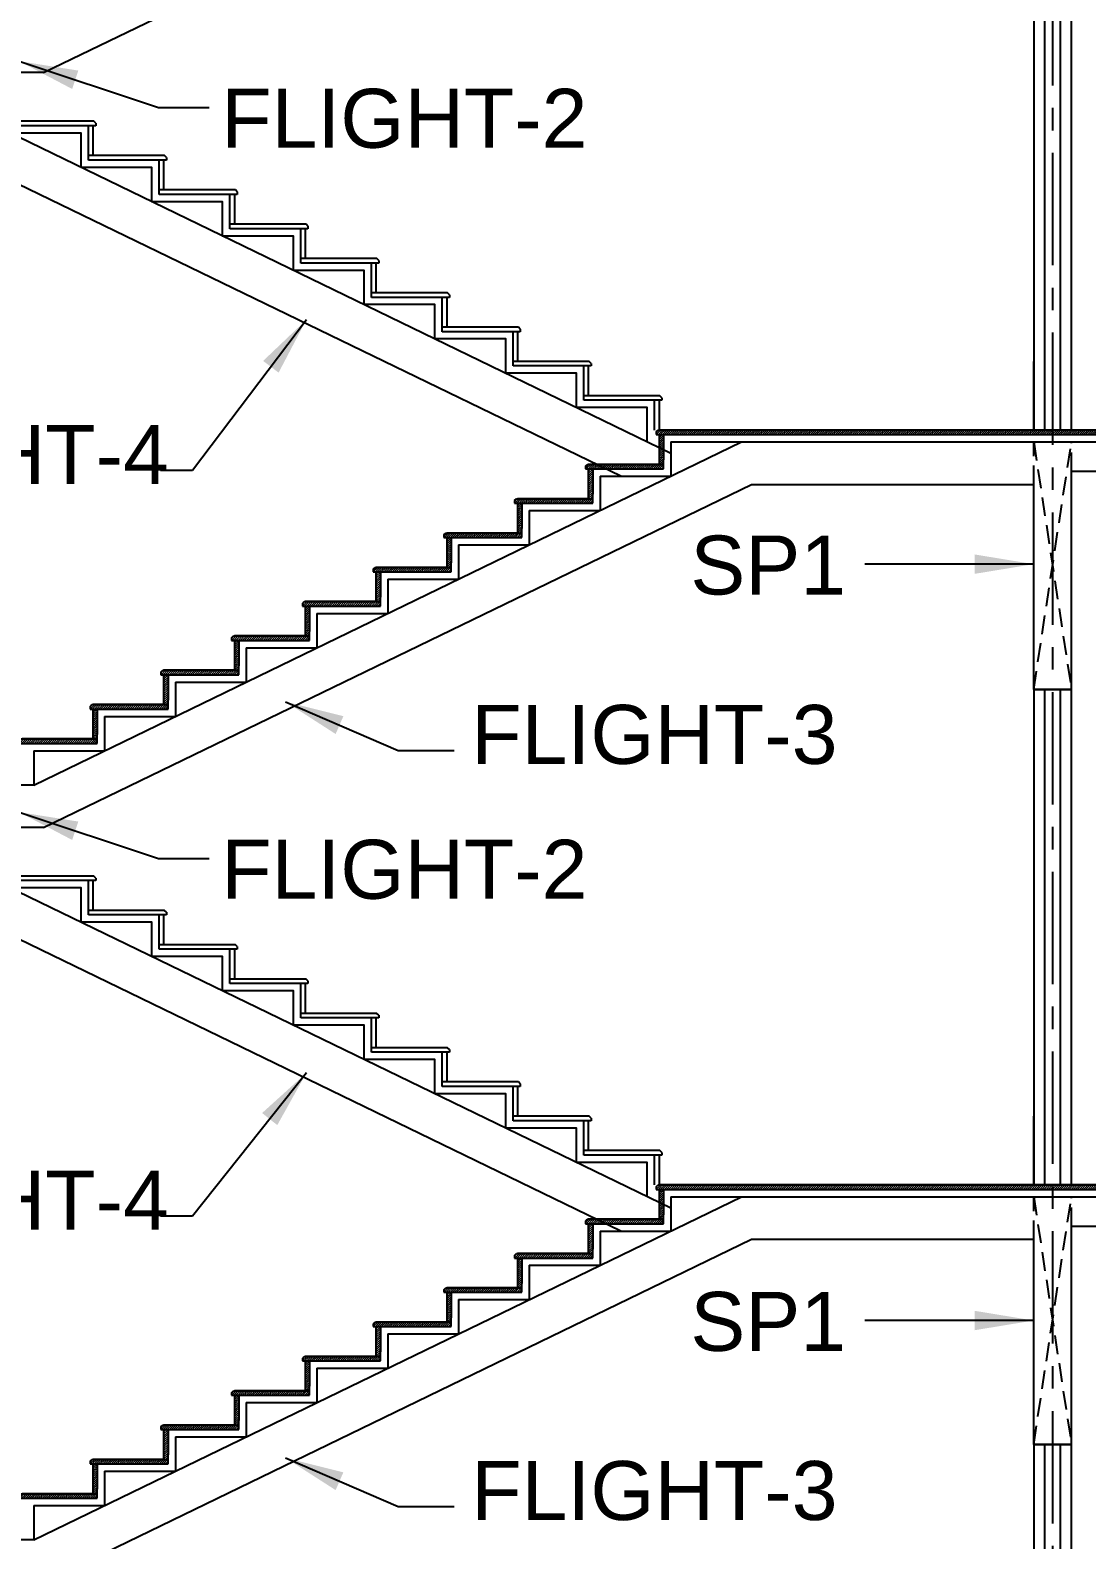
# Model space of a CAD drawing. Header units: inches. Extents: x 42351 to 118476, y -157843 to -108551.
# Drawn here: x 45716 to 50195, y -144402 to -138002 of the extents above; entities that cross this region are included whole.
import ezdxf
from ezdxf.enums import TextEntityAlignment as Align

# ---------------------------------------------------------------- set-up
doc = ezdxf.new("R2010")
doc.units = ezdxf.units.IN
doc.header["$MEASUREMENT"] = 0
doc.linetypes.add('CENTER', pattern=[50.8, 31.75, -6.35, 6.35, -6.35])
doc.linetypes.add('HIDDEN2', pattern=[4.7625, 3.175, -1.5875])
for name, color, linetype in [('1', 8, 'Continuous'), ('4', 4, 'Continuous'), ('AR-Elevation-3', 15, 'Continuous'), ('AR-Staircase', 14, 'Continuous'), ('AR-Window', 9, 'Continuous'), ('ARROW', 5, 'Continuous'), ('GRID', 8, 'CENTER'), ('STEP LINE', 6, 'Continuous')]:
    doc.layers.add(name, color=color, linetype=linetype)
doc.layers.add('HATCH', color=252, linetype='Continuous', lineweight=9)
doc.layers.add('text', color=4, linetype='Continuous', lineweight=30)
doc.styles.add('T200', font='sanss___.ttf', dxfattribs={"height": 250})
doc.styles.add('T300', font='sanss___.ttf', dxfattribs={"height": 350})
doc.dimstyles.new('T 200', dxfattribs={"dimtxt": 250, "dimasz": 150, "dimexe": 1, "dimexo": 0, "dimgap": 50, "dimtad": 1, "dimdec": 0, "dimdsep": 46, "dimtxsty": 'T200', "dimblk": 'ARCHTICK', "dimcen": 2.5, "dimdle": 1, "dimclrd": 5, "dimclre": 253, "dimclrt": 1, "dimadec": 0, "dimazin": 0, "dimtfac": 1, "dimtdec": 0, "dimtmove": 2, "dimatfit": 3, "dimfxl": 0, "dimarcsym": 0})

# ---------------------------------------------------------------- blocks, each defined once
blk = doc.blocks.new('_ARCHTICK')
at = {"color": 0, "linetype": 'ByBlock', "const_width": 0.15}
blk.add_lwpolyline([(-0.5, -0.5), (0.5, 0.5)], dxfattribs=at)

msp = doc.modelspace()

# ---------------------------------------------------------------- hatches: boundary and pattern name
at = {"layer": 'HATCH'}
h = msp.add_hatch(dxfattribs=at)
h.set_pattern_fill('ANSI31', color=8, scale=50, angle=180, style=0)
h.set_pattern_definition([(45, (40761.357, -139510.4374), (-4.4194174, 4.4194174), [])])
h.paths.add_polyline_path([(48081.8, -139861.6), (48400.8, -139861.6), (48400.8, -139842.6), (48081.8, -139842.6)])
h.paths.add_polyline_path([(48381.8, -139842.6), (48400.8, -139842.6), (48400.8, -139823.6), (48400.8, -139697.1), (48400.8, -139697.1), (48381.8, -139697.1), (48381.8, -139842.6)])
h.paths.add_polyline_path([(48069.8, -139850.6), (48069.8, -139861.6), (48081.8, -139861.6), (48081.8, -139842.6), (48077.8, -139842.6)])
h = msp.add_hatch(dxfattribs=at)
h.set_pattern_fill('ANSI31', color=8, scale=50, angle=180, style=0)
h.set_pattern_definition([(45, (40761.357, -139510.4374), (-4.4194174, 4.4194174), [])])
h.paths.add_polyline_path([(48369.8, -139716.1), (48369.8, -139705.1), (48377.8, -139697.1), (48381.8, -139697.1), (48381.8, -139716.1)])
h = msp.add_hatch(dxfattribs=at)
h.set_pattern_fill('ANSI31', color=8, scale=50, angle=180, style=0)
h.set_pattern_definition([(45, (40761.3585, -139510.4374), (-4.4194174, 4.4194174), [])])
h.paths.add_polyline_path([(48400.9, -139716.1), (51037.3, -139716.1), (51037.3, -139697.1), (48400.9, -139697.1)])
h = msp.add_hatch(dxfattribs=at)
h.set_pattern_fill('ANSI31', color=8, scale=50, angle=180, style=0)
h.set_pattern_definition([(45, (40361.357, -139655.892), (-4.4194174, 4.4194174), [])])
h.paths.add_polyline_path([(47781.8, -140007), (48100.8, -140007), (48100.8, -139988), (47781.8, -139988)])
h.paths.add_polyline_path([(47769.8, -139996), (47769.8, -140007), (47781.8, -140007), (47781.8, -139988), (47777.8, -139988)])
h.paths.add_polyline_path([(48100.8, -139861.6), (48081.8, -139861.6), (48081.8, -139988), (48100.8, -139988), (48100.8, -139969)])
h = msp.add_hatch(dxfattribs=at)
h.set_pattern_fill('ANSI31', color=8, scale=50, angle=180, style=0)
h.set_pattern_definition([(45, (40061.357, -139801.3465), (-4.4194174, 4.4194174), [])])
h.paths.add_polyline_path([(47481.8, -140152.5), (47800.8, -140152.5), (47800.8, -140133.5), (47481.8, -140133.5)])
h.paths.add_polyline_path([(47469.8, -140141.5), (47469.8, -140152.5), (47481.8, -140152.5), (47481.8, -140133.5), (47477.8, -140133.5)])
h.paths.add_polyline_path([(47800.8, -140007), (47781.8, -140007), (47781.8, -140133.5), (47800.8, -140133.5), (47800.8, -140114.5)])
h = msp.add_hatch(dxfattribs=at)
h.set_pattern_fill('ANSI31', color=8, scale=50, angle=180, style=0)
h.set_pattern_definition([(45, (39761.357, -139946.801), (-4.4194174, 4.4194174), [])])
h.paths.add_polyline_path([(47181.8, -140298), (47500.8, -140298), (47500.8, -140279), (47181.8, -140279)])
h.paths.add_polyline_path([(47169.8, -140287), (47169.8, -140298), (47181.8, -140298), (47181.8, -140279), (47177.8, -140279)])
h.paths.add_polyline_path([(47500.8, -140152.5), (47481.8, -140152.5), (47481.8, -140279), (47500.8, -140279), (47500.8, -140260)])
h = msp.add_hatch(dxfattribs=at)
h.set_pattern_fill('ANSI31', color=8, scale=50, angle=180, style=0)
h.set_pattern_definition([(45, (39461.357, -140092.2555), (-4.4194174, 4.4194174), [])])
h.paths.add_polyline_path([(46881.8, -140443.4), (47200.8, -140443.4), (47200.8, -140424.4), (46881.8, -140424.4)])
h.paths.add_polyline_path([(46869.8, -140432.4), (46869.8, -140443.4), (46881.8, -140443.4), (46881.8, -140424.4), (46877.8, -140424.4)])
h.paths.add_polyline_path([(47200.8, -140298), (47181.8, -140298), (47181.8, -140424.4), (47200.8, -140424.4), (47200.8, -140405.4)])
h = msp.add_hatch(dxfattribs=at)
h.set_pattern_fill('ANSI31', color=8, scale=50, angle=180, style=0)
h.set_pattern_definition([(45, (39161.357, -140237.71), (-4.4194174, 4.4194174), [])])
h.paths.add_polyline_path([(46581.8, -140588.9), (46900.8, -140588.9), (46900.8, -140569.9), (46581.8, -140569.9)])
h.paths.add_polyline_path([(46569.8, -140577.9), (46569.8, -140588.9), (46581.8, -140588.9), (46581.8, -140569.9), (46577.8, -140569.9)])
h.paths.add_polyline_path([(46900.8, -140443.4), (46881.8, -140443.4), (46881.8, -140569.9), (46900.8, -140569.9), (46900.8, -140550.9)])
h = msp.add_hatch(dxfattribs=at)
h.set_pattern_fill('ANSI31', color=8, scale=50, angle=180, style=0)
h.set_pattern_definition([(45, (38861.357, -140383.1646), (-4.4194174, 4.4194174), [])])
h.paths.add_polyline_path([(46281.8, -140734.3), (46600.8, -140734.3), (46600.8, -140715.3), (46281.8, -140715.3)])
h.paths.add_polyline_path([(46269.8, -140723.3), (46269.8, -140734.3), (46281.8, -140734.3), (46281.8, -140715.3), (46277.8, -140715.3)])
h.paths.add_polyline_path([(46600.8, -140588.9), (46581.8, -140588.9), (46581.8, -140715.3), (46600.8, -140715.3), (46600.8, -140696.3)])
h = msp.add_hatch(dxfattribs=at)
h.set_pattern_fill('ANSI31', color=8, scale=50, angle=180, style=0)
h.set_pattern_definition([(45, (38561.357, -140528.619), (-4.4194174, 4.4194174), [])])
h.paths.add_polyline_path([(45981.8, -140879.8), (46300.8, -140879.8), (46300.8, -140860.8), (45981.8, -140860.8)])
h.paths.add_polyline_path([(45969.8, -140868.8), (45969.8, -140879.8), (45981.8, -140879.8), (45981.8, -140860.8), (45977.8, -140860.8)])
h.paths.add_polyline_path([(46300.8, -140734.3), (46281.8, -140734.3), (46281.8, -140860.8), (46300.8, -140860.8), (46300.8, -140841.8)])
h = msp.add_hatch(dxfattribs=at)
h.set_pattern_fill('ANSI31', color=8, scale=50, angle=180, style=0)
h.set_pattern_definition([(45, (38261.357, -140674.074), (-4.4194174, 4.4194174), [])])
h.paths.add_polyline_path([(45681.8, -141025.2), (46000.8, -141025.2), (46000.8, -141006.2), (45681.8, -141006.2)])
h.paths.add_polyline_path([(45669.8, -141014.2), (45669.8, -141025.2), (45681.8, -141025.2), (45681.8, -141006.2), (45677.8, -141006.2)])
h.paths.add_polyline_path([(46000.8, -140879.8), (45981.8, -140879.8), (45981.8, -141006.2), (46000.8, -141006.2), (46000.8, -140987.2)])
h = msp.add_hatch(dxfattribs=at)
h.set_pattern_fill('ANSI31', color=8, scale=50, angle=180, style=0)
h.set_pattern_definition([(45, (40761.357, -142710.4374), (-4.4194174, 4.4194174), [])])
h.paths.add_polyline_path([(48081.8, -143061.6), (48400.8, -143061.6), (48400.8, -143042.6), (48081.8, -143042.6)])
h.paths.add_polyline_path([(48381.8, -143042.6), (48400.8, -143042.6), (48400.8, -143023.6), (48400.8, -142897.1), (48400.8, -142897.1), (48381.8, -142897.1), (48381.8, -143042.6)])
h.paths.add_polyline_path([(48069.8, -143050.6), (48069.8, -143061.6), (48081.8, -143061.6), (48081.8, -143042.6), (48077.8, -143042.6)])
h = msp.add_hatch(dxfattribs=at)
h.set_pattern_fill('ANSI31', color=8, scale=50, angle=180, style=0)
h.set_pattern_definition([(45, (40761.357, -142710.4374), (-4.4194174, 4.4194174), [])])
h.paths.add_polyline_path([(48369.8, -142916.1), (48369.8, -142905.1), (48377.8, -142897.1), (48381.8, -142897.1), (48381.8, -142916.1)])
h = msp.add_hatch(dxfattribs=at)
h.set_pattern_fill('ANSI31', color=8, scale=50, angle=180, style=0)
h.set_pattern_definition([(45, (40761.3585, -142710.4374), (-4.4194174, 4.4194174), [])])
h.paths.add_polyline_path([(48400.9, -142916.1), (51037.3, -142916.1), (51037.3, -142897.1), (48400.9, -142897.1)])
h = msp.add_hatch(dxfattribs=at)
h.set_pattern_fill('ANSI31', color=8, scale=50, angle=180, style=0)
h.set_pattern_definition([(45, (40361.357, -142855.892), (-4.4194174, 4.4194174), [])])
h.paths.add_polyline_path([(47781.8, -143207), (48100.8, -143207), (48100.8, -143188), (47781.8, -143188)])
h.paths.add_polyline_path([(47769.8, -143196), (47769.8, -143207), (47781.8, -143207), (47781.8, -143188), (47777.8, -143188)])
h.paths.add_polyline_path([(48100.8, -143061.6), (48081.8, -143061.6), (48081.8, -143188), (48100.8, -143188), (48100.8, -143169)])
h = msp.add_hatch(dxfattribs=at)
h.set_pattern_fill('ANSI31', color=8, scale=50, angle=180, style=0)
h.set_pattern_definition([(45, (40061.357, -143001.3465), (-4.4194174, 4.4194174), [])])
h.paths.add_polyline_path([(47481.8, -143352.5), (47800.8, -143352.5), (47800.8, -143333.5), (47481.8, -143333.5)])
h.paths.add_polyline_path([(47469.8, -143341.5), (47469.8, -143352.5), (47481.8, -143352.5), (47481.8, -143333.5), (47477.8, -143333.5)])
h.paths.add_polyline_path([(47800.8, -143207), (47781.8, -143207), (47781.8, -143333.5), (47800.8, -143333.5), (47800.8, -143314.5)])
h = msp.add_hatch(dxfattribs=at)
h.set_pattern_fill('ANSI31', color=8, scale=50, angle=180, style=0)
h.set_pattern_definition([(45, (39761.357, -143146.801), (-4.4194174, 4.4194174), [])])
h.paths.add_polyline_path([(47181.8, -143498), (47500.8, -143498), (47500.8, -143479), (47181.8, -143479)])
h.paths.add_polyline_path([(47169.8, -143487), (47169.8, -143498), (47181.8, -143498), (47181.8, -143479), (47177.8, -143479)])
h.paths.add_polyline_path([(47500.8, -143352.5), (47481.8, -143352.5), (47481.8, -143479), (47500.8, -143479), (47500.8, -143460)])
h = msp.add_hatch(dxfattribs=at)
h.set_pattern_fill('ANSI31', color=8, scale=50, angle=180, style=0)
h.set_pattern_definition([(45, (39461.357, -143292.2555), (-4.4194174, 4.4194174), [])])
h.paths.add_polyline_path([(46881.8, -143643.4), (47200.8, -143643.4), (47200.8, -143624.4), (46881.8, -143624.4)])
h.paths.add_polyline_path([(46869.8, -143632.4), (46869.8, -143643.4), (46881.8, -143643.4), (46881.8, -143624.4), (46877.8, -143624.4)])
h.paths.add_polyline_path([(47200.8, -143498), (47181.8, -143498), (47181.8, -143624.4), (47200.8, -143624.4), (47200.8, -143605.4)])
h = msp.add_hatch(dxfattribs=at)
h.set_pattern_fill('ANSI31', color=8, scale=50, angle=180, style=0)
h.set_pattern_definition([(45, (39161.357, -143437.71), (-4.4194174, 4.4194174), [])])
h.paths.add_polyline_path([(46581.8, -143788.9), (46900.8, -143788.9), (46900.8, -143769.9), (46581.8, -143769.9)])
h.paths.add_polyline_path([(46569.8, -143777.9), (46569.8, -143788.9), (46581.8, -143788.9), (46581.8, -143769.9), (46577.8, -143769.9)])
h.paths.add_polyline_path([(46900.8, -143643.4), (46881.8, -143643.4), (46881.8, -143769.9), (46900.8, -143769.9), (46900.8, -143750.9)])
h = msp.add_hatch(dxfattribs=at)
h.set_pattern_fill('ANSI31', color=8, scale=50, angle=180, style=0)
h.set_pattern_definition([(45, (38861.357, -143583.1646), (-4.4194174, 4.4194174), [])])
h.paths.add_polyline_path([(46281.8, -143934.3), (46600.8, -143934.3), (46600.8, -143915.3), (46281.8, -143915.3)])
h.paths.add_polyline_path([(46269.8, -143923.3), (46269.8, -143934.3), (46281.8, -143934.3), (46281.8, -143915.3), (46277.8, -143915.3)])
h.paths.add_polyline_path([(46600.8, -143788.9), (46581.8, -143788.9), (46581.8, -143915.3), (46600.8, -143915.3), (46600.8, -143896.3)])
h = msp.add_hatch(dxfattribs=at)
h.set_pattern_fill('ANSI31', color=8, scale=50, angle=180, style=0)
h.set_pattern_definition([(45, (38561.357, -143728.619), (-4.4194174, 4.4194174), [])])
h.paths.add_polyline_path([(45981.8, -144079.8), (46300.8, -144079.8), (46300.8, -144060.8), (45981.8, -144060.8)])
h.paths.add_polyline_path([(45969.8, -144068.8), (45969.8, -144079.8), (45981.8, -144079.8), (45981.8, -144060.8), (45977.8, -144060.8)])
h.paths.add_polyline_path([(46300.8, -143934.3), (46281.8, -143934.3), (46281.8, -144060.8), (46300.8, -144060.8), (46300.8, -144041.8)])
h = msp.add_hatch(dxfattribs=at)
h.set_pattern_fill('ANSI31', color=8, scale=50, angle=180, style=0)
h.set_pattern_definition([(45, (38261.357, -143874.074), (-4.4194174, 4.4194174), [])])
h.paths.add_polyline_path([(45681.8, -144225.2), (46000.8, -144225.2), (46000.8, -144206.2), (45681.8, -144206.2)])
h.paths.add_polyline_path([(45669.8, -144214.2), (45669.8, -144225.2), (45681.8, -144225.2), (45681.8, -144206.2), (45677.8, -144206.2)])
h.paths.add_polyline_path([(46000.8, -144079.8), (45981.8, -144079.8), (45981.8, -144206.2), (46000.8, -144206.2), (46000.8, -144187.2)])

# ---------------------------------------------------------------- linework, layer by layer
at = {"layer": '1', "linetype": 'HIDDEN2', "ltscale": 25}
for p, q in [((49969.8, -139927.1, 0), (49969.8, -139747.1, 0)), ((49969.8, -139747.1, 0), (50129.8, -140797.1, 0)), ((49969.8, -140797.1, 0), (50129.8, -139747.1, 0)), ((50129.8, -139872.1, 0), (50129.8, -139747.1, 0)), ((49969.8, -143127.1, 0), (49969.8, -142947.1, 0)), ((49969.8, -142947.1, 0), (50129.8, -143997.1, 0)), ((49969.8, -143997.1, 0), (50129.8, -142947.1, 0)), ((50129.8, -143072.1, 0), (50129.8, -142947.1, 0))]:
    msp.add_line(p, q, dxfattribs=at)
at = {"layer": '4'}
for p, q in [((45773.1, -138181.7), (48773.1, -136727.1)), ((45773.1, -138181.7), (44129.8, -138181.7, 0)), ((48431.8, -139795.6), (45331.8, -138292.6)), ((48219.2, -139892.6), (45290.4, -138472.6)), ((45731.8, -141201.7), (48731.8, -139747.1)), ((48731.8, -139747.1), (51037.3, -139747.1)), ((50129.8, -140797.1, 0), (50129.8, -139871.3, 0)), ((50129.8, -139871.3), (51037.3, -139871.3)), ((45773.1, -141381.7), (48773.1, -139927.1)), ((48773.1, -139927.1), (49969.8, -139927.1)), ((49969.8, -140797.1), (49969.8, -139927.1)), ((49969.8, -140797.1), (50129.8, -140797.1)), ((49969.8, -140797.1, 0), (50129.8, -140797.1, 0)), ((45731.8, -141201.7), (44129.8, -141201.7)), ((45773.1, -141381.7), (44129.8, -141381.7, 0)), ((48431.8, -142995.6), (45331.8, -141492.6)), ((48219.2, -143092.6), (45290.4, -141672.6)), ((45731.8, -144401.7), (48731.8, -142947.1)), ((48731.8, -142947.1), (51037.3, -142947.1)), ((50129.8, -143997.1, 0), (50129.8, -143071.3, 0)), ((50129.8, -143071.3), (51037.3, -143071.3)), ((45773.1, -144581.7), (48773.1, -143127.1)), ((48773.1, -143127.1), (49969.8, -143127.1)), ((49969.8, -143997.1), (49969.8, -143127.1)), ((49969.8, -143997.1), (50129.8, -143997.1)), ((49969.8, -143997.1, 0), (50129.8, -143997.1, 0)), ((45731.8, -144401.7), (44129.8, -144401.7))]:
    msp.add_line(p, q, dxfattribs=at)
at = {"layer": 'AR-Elevation-3', "color": 8}
for p, q in [((45985.8, -138388), (45662.8, -138388)), ((45981.8, -138407), (45662.8, -138407)), ((45985.8, -138388), (45681.8, -138388)), ((45981.8, -138388), (45862.6, -138388)), ((45985.8, -138388), (45862.6, -138388)), ((45993.8, -138407), (45862.6, -138407)), ((45962.8, -138533.5), (45962.8, -138407)), ((45981.8, -138407), (45981.8, -138533.5)), ((45993.8, -138396), (45985.8, -138388)), ((45993.8, -138396), (45993.8, -138407)), ((46285.8, -138533.5), (45962.8, -138533.5)), ((45962.8, -138552.5), (45962.8, -138533.5)), ((46281.8, -138552.5), (45962.8, -138552.5)), ((46285.8, -138533.5), (45981.8, -138533.5)), ((46285.8, -138533.5), (46162.6, -138533.5)), ((46281.8, -138533.5), (46162.6, -138533.5)), ((46293.8, -138552.5), (46162.6, -138552.5)), ((46262.8, -138679), (46262.8, -138552.5)), ((46281.8, -138552.5), (46281.8, -138679)), ((46293.8, -138541.5), (46285.8, -138533.5)), ((46293.8, -138541.5), (46293.8, -138552.5)), ((46402.6, -138679), (46262.8, -138679)), ((46262.8, -138698), (46262.8, -138679)), ((46585.8, -138679), (46281.8, -138679)), ((46585.8, -138679), (46452.6, -138679)), ((46585.8, -138679), (46452.6, -138679)), ((46581.8, -138679), (46462.6, -138679)), ((46593.8, -138687), (46585.8, -138679)), ((46593.8, -138687), (46593.8, -138698)), ((46593.8, -138698), (46262.8, -138698)), ((46581.8, -138698), (46452.6, -138698)), ((46562.8, -138824.4), (46562.8, -138698)), ((46581.8, -138698), (46581.8, -138824.4)), ((46562.8, -138843.4), (46562.8, -138824.4)), ((46885.8, -138824.4), (46562.8, -138824.4)), ((46881.8, -138843.4), (46562.8, -138843.4)), ((46885.8, -138824.4), (46581.8, -138824.4)), ((46881.8, -138824.4), (46762.6, -138824.4)), ((46885.8, -138824.4), (46762.6, -138824.4)), ((46893.8, -138843.4), (46762.6, -138843.4)), ((46862.8, -138969.9), (46862.8, -138843.4)), ((46881.8, -138843.4), (46881.8, -138969.9)), ((46893.8, -138832.4), (46885.8, -138824.4)), ((46893.8, -138832.4), (46893.8, -138843.4)), ((47185.8, -138969.9), (46862.8, -138969.9)), ((46862.8, -138988.9), (46862.8, -138969.9)), ((47181.8, -138988.9), (46862.8, -138988.9)), ((47185.8, -138969.9), (46881.8, -138969.9)), ((47185.8, -138969.9), (47062.6, -138969.9)), ((47181.8, -138969.9), (47062.6, -138969.9)), ((47193.8, -138988.9), (47062.6, -138988.9)), ((47162.8, -139115.3), (47162.8, -138988.9)), ((47181.8, -138988.9), (47181.8, -139115.3)), ((47193.8, -138977.9), (47185.8, -138969.9)), ((47193.8, -138977.9), (47193.8, -138988.9)), ((47485.8, -139115.3), (47162.8, -139115.3)), ((47162.8, -139134.3), (47162.8, -139115.3)), ((47481.8, -139134.3), (47162.8, -139134.3)), ((47485.8, -139115.3), (47181.8, -139115.3)), ((47481.8, -139115.3), (47362.6, -139115.3)), ((47485.8, -139115.3), (47362.6, -139115.3)), ((47493.8, -139134.3), (47362.6, -139134.3)), ((47462.8, -139260.8), (47462.8, -139134.3)), ((47481.8, -139134.3), (47481.8, -139260.8)), ((47493.8, -139123.3), (47485.8, -139115.3)), ((47493.8, -139123.3), (47493.8, -139134.3)), ((47785.8, -139260.8), (47462.8, -139260.8)), ((47462.8, -139279.8), (47462.8, -139260.8)), ((47785.8, -139260.8), (47481.8, -139260.8)), ((47781.8, -139260.8), (47662.6, -139260.8)), ((47785.8, -139260.8), (47662.6, -139260.8)), ((47793.8, -139268.8), (47785.8, -139260.8)), ((47781.8, -139279.8), (47462.8, -139279.8)), ((47793.8, -139279.8), (47662.6, -139279.8)), ((47762.8, -139425.2), (47762.8, -139279.8)), ((47781.8, -139279.8), (47781.8, -139406.2)), ((47793.8, -139268.8), (47793.8, -139279.8)), ((48085.8, -139406.2), (47762.8, -139406.2)), ((48081.8, -139425.2), (47762.8, -139425.2)), ((48085.8, -139406.2), (47781.8, -139406.2)), ((48085.8, -139406.2), (47962.6, -139406.2)), ((48081.8, -139406.2), (47962.6, -139406.2)), ((48093.8, -139425.2), (47962.6, -139425.2)), ((48062.8, -139551.7), (48062.8, -139425.2)), ((48081.8, -139425.2), (48081.8, -139551.7)), ((48093.8, -139414.2), (48085.8, -139406.2)), ((48093.8, -139414.2), (48093.8, -139425.2)), ((49969.8, -139697.1), (49969.8, -139406.2)), ((48062.8, -139570.7), (48062.8, -139551.7)), ((48385.8, -139551.7), (48062.8, -139551.7)), ((48393.8, -139570.7), (48062.8, -139570.7)), ((48240.7, -139551.7), (48081.8, -139551.7)), ((48381.8, -139570.7), (48247.4, -139570.7)), ((48252.8, -139551.7), (48252.8, -139551.7)), ((48252.8, -139551.7), (48252.8, -139551.7)), ((48385.8, -139551.7), (48285.4, -139551.7)), ((48381.8, -139551.7), (48285.4, -139551.7)), ((48385.8, -139551.7), (48285.4, -139551.7)), ((48362.8, -139697.1), (48362.8, -139570.7)), ((48381.8, -139570.7), (48381.8, -139697.1)), ((48393.8, -139559.7), (48385.8, -139551.7)), ((48393.8, -139559.7), (48393.8, -139570.7)), ((45985.8, -141588), (45662.8, -141588)), ((45981.8, -141607), (45662.8, -141607)), ((45985.8, -141588), (45681.8, -141588)), ((45985.8, -141588), (45862.6, -141588)), ((45981.8, -141588), (45862.6, -141588)), ((45993.8, -141607), (45862.6, -141607)), ((45962.8, -141733.5), (45962.8, -141607)), ((45981.8, -141607), (45981.8, -141733.5)), ((45993.8, -141596), (45985.8, -141588)), ((45993.8, -141596), (45993.8, -141607)), ((45962.8, -141752.5), (45962.8, -141733.5)), ((46285.8, -141733.5), (45962.8, -141733.5)), ((46281.8, -141752.5), (45962.8, -141752.5)), ((46285.8, -141733.5), (45981.8, -141733.5)), ((46281.8, -141733.5), (46162.6, -141733.5)), ((46285.8, -141733.5), (46162.6, -141733.5)), ((46293.8, -141752.5), (46162.6, -141752.5)), ((46262.8, -141879), (46262.8, -141752.5)), ((46281.8, -141752.5), (46281.8, -141879)), ((46293.8, -141741.5), (46285.8, -141733.5)), ((46293.8, -141741.5), (46293.8, -141752.5)), ((46402.6, -141879), (46262.8, -141879)), ((46262.8, -141898), (46262.8, -141879)), ((46585.8, -141879), (46281.8, -141879)), ((46585.8, -141879), (46452.6, -141879)), ((46581.8, -141879), (46462.6, -141879)), ((46585.8, -141879), (46462.6, -141879)), ((46593.8, -141887), (46585.8, -141879)), ((46593.8, -141887), (46593.8, -141898)), ((46581.8, -141898), (46262.8, -141898)), ((46593.8, -141898), (46462.6, -141898)), ((46562.8, -142024.4), (46562.8, -141898)), ((46581.8, -141898), (46581.8, -142024.4)), ((46562.8, -142043.4), (46562.8, -142024.4)), ((46885.8, -142024.4), (46562.8, -142024.4)), ((46881.8, -142043.4), (46562.8, -142043.4)), ((46885.8, -142024.4), (46581.8, -142024.4)), ((46881.8, -142024.4), (46762.6, -142024.4)), ((46885.8, -142024.4), (46762.6, -142024.4)), ((46893.8, -142043.4), (46762.6, -142043.4)), ((46862.8, -142169.9), (46862.8, -142043.4)), ((46881.8, -142043.4), (46881.8, -142169.9)), ((46893.8, -142032.4), (46885.8, -142024.4)), ((46893.8, -142032.4), (46893.8, -142043.4)), ((46862.8, -142188.9), (46862.8, -142169.9)), ((47185.8, -142169.9), (46862.8, -142169.9)), ((47181.8, -142188.9), (46862.8, -142188.9)), ((47185.8, -142169.9), (46881.8, -142169.9)), ((47181.8, -142169.9), (47062.6, -142169.9)), ((47185.8, -142169.9), (47062.6, -142169.9)), ((47193.8, -142188.9), (47062.6, -142188.9)), ((47162.8, -142315.3), (47162.8, -142188.9)), ((47181.8, -142188.9), (47181.8, -142315.3)), ((47193.8, -142177.9), (47185.8, -142169.9)), ((47193.8, -142177.9), (47193.8, -142188.9)), ((47485.8, -142315.3), (47162.8, -142315.3)), ((47162.8, -142334.3), (47162.8, -142315.3)), ((47481.8, -142334.3), (47162.8, -142334.3)), ((47485.8, -142315.3), (47181.8, -142315.3)), ((47481.8, -142315.3), (47362.6, -142315.3)), ((47485.8, -142315.3), (47362.6, -142315.3)), ((47493.8, -142334.3), (47362.6, -142334.3)), ((47462.8, -142460.8), (47462.8, -142334.3)), ((47481.8, -142334.3), (47481.8, -142460.8)), ((47493.8, -142323.3), (47485.8, -142315.3)), ((47493.8, -142323.3), (47493.8, -142334.3)), ((47623.2, -142460.8), (47462.8, -142460.8)), ((47462.8, -142479.8), (47462.8, -142460.8)), ((47785.8, -142460.8), (47481.8, -142460.8)), ((47785.8, -142460.8), (47648.2, -142460.8)), ((47785.8, -142460.8), (47662.6, -142460.8)), ((47781.8, -142460.8), (47662.6, -142460.8)), ((47793.8, -142468.8), (47785.8, -142460.8)), ((47781.8, -142479.8), (47462.8, -142479.8)), ((47793.8, -142479.8), (47662.6, -142479.8)), ((47762.8, -142606.2), (47762.8, -142479.8)), ((47781.8, -142479.8), (47781.8, -142606.2)), ((47793.8, -142468.8), (47793.8, -142479.8)), ((48085.8, -142606.2), (47762.8, -142606.2)), ((47762.8, -142625.2), (47762.8, -142606.2)), ((48081.8, -142625.2), (47762.8, -142625.2)), ((48085.8, -142606.2), (47781.8, -142606.2)), ((48081.8, -142606.2), (47962.6, -142606.2)), ((48085.8, -142606.2), (47962.6, -142606.2)), ((48093.8, -142625.2), (47962.6, -142625.2)), ((48062.8, -142751.7), (48062.8, -142625.2)), ((48081.8, -142625.2), (48081.8, -142751.7)), ((48093.8, -142614.2), (48085.8, -142606.2)), ((48093.8, -142614.2), (48093.8, -142625.2)), ((49969.8, -142897.1, 0), (49969.8, -142606.2, 0)), ((48385.8, -142751.7), (48062.8, -142751.7)), ((48062.8, -142770.7), (48062.8, -142751.7)), ((48381.8, -142770.7), (48062.8, -142770.7)), ((48240.7, -142751.7), (48081.8, -142751.7)), ((48393.8, -142770.7), (48262.6, -142770.7)), ((48381.8, -142751.7), (48285.4, -142751.7)), ((48385.8, -142751.7), (48285.4, -142751.7)), ((48385.8, -142751.7), (48285.4, -142751.7)), ((48362.8, -142897.1), (48362.8, -142770.7)), ((48381.8, -142770.7), (48381.8, -142897.1)), ((48393.8, -142759.7), (48385.8, -142751.7)), ((48393.8, -142759.7), (48393.8, -142770.7))]:
    msp.add_line(p, q, dxfattribs=at)
at = {"layer": 'AR-Staircase', "color": 8}
for p, q in [((48369.8, -139705.1), (48377.8, -139697.1)), ((48369.8, -139705.1), (48369.8, -139716.1)), ((48377.8, -139697.1), (51037.3, -139697.1)), ((51037.3, -139697.1), (48381.8, -139697.1)), ((48369.8, -139716.1), (51037.3, -139716.1)), ((48381.8, -139716.1), (48381.8, -139842.6)), ((48400.8, -139716.1), (48400.8, -139823.6)), ((48400.8, -139842.6), (48400.8, -139823.6)), ((48069.8, -139850.6), (48077.8, -139842.6)), ((48069.8, -139850.6), (48069.8, -139861.6)), ((48069.8, -139861.6), (48400.8, -139861.6)), ((48077.8, -139842.6), (48400.8, -139842.6)), ((48381.8, -139842.6), (48081.8, -139842.6)), ((48081.8, -139861.6), (48081.8, -139988)), ((48100.8, -139861.6), (48100.8, -139969)), ((48400.8, -139842.6), (48391.8, -139842.6)), ((48400.8, -139861.6), (48400.8, -139842.6)), ((48400.8, -139861.6), (48400.8, -139842.6)), ((47769.8, -139996), (47777.8, -139988)), ((47769.8, -139996), (47769.8, -140007)), ((47769.8, -140007), (48100.8, -140007)), ((47777.8, -139988), (48100.8, -139988)), ((48081.8, -139988), (47781.8, -139988)), ((47781.8, -140007), (47781.8, -140133.5)), ((47800.8, -140007), (47800.8, -140114.5)), ((48100.8, -139988), (48091.8, -139988)), ((48100.8, -139988), (48100.8, -139969)), ((48100.8, -140007), (48100.8, -139988)), ((48100.8, -140007), (48100.8, -139988)), ((47469.8, -140141.5), (47477.8, -140133.5)), ((47469.8, -140141.5), (47469.8, -140152.5)), ((47469.8, -140152.5), (47800.8, -140152.5)), ((47477.8, -140133.5), (47800.8, -140133.5)), ((47781.8, -140133.5), (47481.8, -140133.5)), ((47481.8, -140152.5), (47481.8, -140279)), ((47500.8, -140152.5), (47500.8, -140260)), ((47800.8, -140133.5), (47791.8, -140133.5)), ((47800.8, -140133.5), (47800.8, -140114.5)), ((47800.8, -140152.5), (47800.8, -140133.5)), ((47800.8, -140152.5), (47800.8, -140133.5)), ((47169.8, -140287), (47177.8, -140279)), ((47169.8, -140287), (47169.8, -140298)), ((47177.8, -140279), (47500.8, -140279)), ((47481.8, -140279), (47181.8, -140279)), ((47500.8, -140279), (47491.8, -140279)), ((47500.8, -140279), (47500.8, -140260)), ((47500.8, -140298), (47500.8, -140279)), ((47500.8, -140298), (47500.8, -140279)), ((47169.8, -140298), (47500.8, -140298)), ((47181.8, -140298), (47181.8, -140424.4)), ((47200.8, -140298), (47200.8, -140405.4)), ((47200.8, -140424.4), (47200.8, -140405.4)), ((46869.8, -140432.4), (46877.8, -140424.4)), ((46869.8, -140432.4), (46869.8, -140443.4)), ((46869.8, -140443.4), (47200.8, -140443.4)), ((46877.8, -140424.4), (47200.8, -140424.4)), ((47181.8, -140424.4), (46881.8, -140424.4)), ((46881.8, -140443.4), (46881.8, -140569.9)), ((46900.8, -140443.4), (46900.8, -140550.9)), ((47200.8, -140424.4), (47191.8, -140424.4)), ((47200.8, -140443.4), (47200.8, -140424.4)), ((47200.8, -140443.4), (47200.8, -140424.4)), ((46569.8, -140577.9), (46577.8, -140569.9)), ((46569.8, -140577.9), (46569.8, -140588.9)), ((46569.8, -140588.9), (46900.8, -140588.9)), ((46577.8, -140569.9), (46900.8, -140569.9)), ((46881.8, -140569.9), (46581.8, -140569.9)), ((46581.8, -140588.9), (46581.8, -140715.3)), ((46600.8, -140588.9), (46600.8, -140696.3)), ((46900.8, -140569.9), (46891.8, -140569.9)), ((46900.8, -140569.9), (46900.8, -140550.9)), ((46900.8, -140588.9), (46900.8, -140569.9)), ((46900.8, -140588.9), (46900.8, -140569.9)), ((46269.8, -140723.3), (46277.8, -140715.3)), ((46269.8, -140723.3), (46269.8, -140734.3)), ((46269.8, -140734.3), (46600.8, -140734.3)), ((46277.8, -140715.3), (46600.8, -140715.3)), ((46581.8, -140715.3), (46281.8, -140715.3)), ((46281.8, -140734.3), (46281.8, -140860.8)), ((46300.8, -140734.3), (46300.8, -140841.8)), ((46600.8, -140715.3), (46591.8, -140715.3)), ((46600.8, -140715.3), (46600.8, -140696.3)), ((46600.8, -140734.3), (46600.8, -140715.3)), ((46600.8, -140734.3), (46600.8, -140715.3)), ((45969.8, -140868.8), (45977.8, -140860.8)), ((45977.8, -140860.8), (46300.8, -140860.8)), ((46281.8, -140860.8), (45981.8, -140860.8)), ((46300.8, -140860.8), (46291.8, -140860.8)), ((46300.8, -140860.8), (46300.8, -140841.8)), ((46300.8, -140879.8), (46300.8, -140860.8)), ((46300.8, -140879.8), (46300.8, -140860.8)), ((45969.8, -140868.8), (45969.8, -140879.8)), ((45969.8, -140879.8), (46300.8, -140879.8)), ((45981.8, -140879.8), (45981.8, -141006.2)), ((46000.8, -140879.8), (46000.8, -140987.2)), ((46000.8, -141006.2), (46000.8, -140987.2)), ((45669.8, -141025.2), (46000.8, -141025.2)), ((45677.8, -141006.2), (46000.8, -141006.2)), ((45981.8, -141006.2), (45681.8, -141006.2)), ((46000.8, -141006.2), (45991.8, -141006.2)), ((46000.8, -141025.2), (46000.8, -141006.2)), ((46000.8, -141025.2), (46000.8, -141006.2)), ((48369.8, -142905.1), (48377.8, -142897.1)), ((48369.8, -142905.1), (48369.8, -142916.1)), ((48377.8, -142897.1), (51037.3, -142897.1)), ((51037.3, -142897.1), (48381.8, -142897.1)), ((48369.8, -142916.1), (51037.3, -142916.1)), ((48381.8, -142916.1), (48381.8, -143042.6)), ((48400.8, -142916.1), (48400.8, -143023.6)), ((48400.8, -143042.6), (48400.8, -143023.6)), ((48069.8, -143050.6), (48077.8, -143042.6)), ((48069.8, -143050.6), (48069.8, -143061.6)), ((48069.8, -143061.6), (48400.8, -143061.6)), ((48077.8, -143042.6), (48400.8, -143042.6)), ((48381.8, -143042.6), (48081.8, -143042.6)), ((48081.8, -143061.6), (48081.8, -143188)), ((48100.8, -143061.6), (48100.8, -143169)), ((48400.8, -143042.6), (48391.8, -143042.6)), ((48400.8, -143061.6), (48400.8, -143042.6)), ((48400.8, -143061.6), (48400.8, -143042.6)), ((47769.8, -143196), (47777.8, -143188)), ((47769.8, -143196), (47769.8, -143207)), ((47769.8, -143207), (48100.8, -143207)), ((47777.8, -143188), (48100.8, -143188)), ((48081.8, -143188), (47781.8, -143188)), ((47781.8, -143207), (47781.8, -143333.5)), ((47800.8, -143207), (47800.8, -143314.5)), ((48100.8, -143188), (48091.8, -143188)), ((48100.8, -143188), (48100.8, -143169)), ((48100.8, -143207), (48100.8, -143188)), ((48100.8, -143207), (48100.8, -143188)), ((47469.8, -143341.5), (47477.8, -143333.5)), ((47469.8, -143341.5), (47469.8, -143352.5)), ((47469.8, -143352.5), (47800.8, -143352.5)), ((47477.8, -143333.5), (47800.8, -143333.5)), ((47781.8, -143333.5), (47481.8, -143333.5)), ((47481.8, -143352.5), (47481.8, -143479)), ((47500.8, -143352.5), (47500.8, -143460)), ((47800.8, -143333.5), (47791.8, -143333.5)), ((47800.8, -143333.5), (47800.8, -143314.5)), ((47800.8, -143352.5), (47800.8, -143333.5)), ((47800.8, -143352.5), (47800.8, -143333.5)), ((47169.8, -143487), (47177.8, -143479)), ((47169.8, -143487), (47169.8, -143498)), ((47177.8, -143479), (47500.8, -143479)), ((47481.8, -143479), (47181.8, -143479)), ((47500.8, -143479), (47491.8, -143479)), ((47500.8, -143479), (47500.8, -143460)), ((47500.8, -143498), (47500.8, -143479)), ((47500.8, -143498), (47500.8, -143479)), ((47169.8, -143498), (47500.8, -143498)), ((47181.8, -143498), (47181.8, -143624.4)), ((47200.8, -143498), (47200.8, -143605.4)), ((47200.8, -143624.4), (47200.8, -143605.4)), ((46869.8, -143632.4), (46877.8, -143624.4)), ((46869.8, -143632.4), (46869.8, -143643.4)), ((46869.8, -143643.4), (47200.8, -143643.4)), ((46877.8, -143624.4), (47200.8, -143624.4)), ((47181.8, -143624.4), (46881.8, -143624.4)), ((46881.8, -143643.4), (46881.8, -143769.9)), ((46900.8, -143643.4), (46900.8, -143750.9)), ((47200.8, -143624.4), (47191.8, -143624.4)), ((47200.8, -143643.4), (47200.8, -143624.4)), ((47200.8, -143643.4), (47200.8, -143624.4)), ((46569.8, -143777.9), (46577.8, -143769.9)), ((46569.8, -143777.9), (46569.8, -143788.9)), ((46569.8, -143788.9), (46900.8, -143788.9)), ((46577.8, -143769.9), (46900.8, -143769.9)), ((46881.8, -143769.9), (46581.8, -143769.9)), ((46581.8, -143788.9), (46581.8, -143915.3)), ((46600.8, -143788.9), (46600.8, -143896.3)), ((46900.8, -143769.9), (46891.8, -143769.9)), ((46900.8, -143769.9), (46900.8, -143750.9)), ((46900.8, -143788.9), (46900.8, -143769.9)), ((46900.8, -143788.9), (46900.8, -143769.9)), ((46269.8, -143923.3), (46277.8, -143915.3)), ((46269.8, -143923.3), (46269.8, -143934.3)), ((46269.8, -143934.3), (46600.8, -143934.3)), ((46277.8, -143915.3), (46600.8, -143915.3)), ((46581.8, -143915.3), (46281.8, -143915.3)), ((46281.8, -143934.3), (46281.8, -144060.8)), ((46300.8, -143934.3), (46300.8, -144041.8)), ((46600.8, -143915.3), (46591.8, -143915.3)), ((46600.8, -143915.3), (46600.8, -143896.3)), ((46600.8, -143934.3), (46600.8, -143915.3)), ((46600.8, -143934.3), (46600.8, -143915.3)), ((45969.8, -144068.8), (45977.8, -144060.8)), ((45977.8, -144060.8), (46300.8, -144060.8)), ((46281.8, -144060.8), (45981.8, -144060.8)), ((46300.8, -144060.8), (46291.8, -144060.8)), ((46300.8, -144060.8), (46300.8, -144041.8)), ((46300.8, -144079.8), (46300.8, -144060.8)), ((46300.8, -144079.8), (46300.8, -144060.8)), ((45969.8, -144068.8), (45969.8, -144079.8)), ((45969.8, -144079.8), (46300.8, -144079.8)), ((45981.8, -144079.8), (45981.8, -144206.2)), ((46000.8, -144079.8), (46000.8, -144187.2)), ((46000.8, -144206.2), (46000.8, -144187.2)), ((45669.8, -144225.2), (46000.8, -144225.2)), ((45677.8, -144206.2), (46000.8, -144206.2)), ((45981.8, -144206.2), (45681.8, -144206.2)), ((46000.8, -144206.2), (45991.8, -144206.2)), ((46000.8, -144225.2), (46000.8, -144206.2)), ((46000.8, -144225.2), (46000.8, -144206.2))]:
    msp.add_line(p, q, dxfattribs=at)
at = {"layer": 'AR-Window', "color": 5, "ltscale": 0.5}
for points in [[(49969.8, -139697.1), (50129.8, -139697.1), (50129.8, -137597.1), (49969.8, -137597.1)], [(50017, -137597.1), (50082.6, -137597.1), (50082.6, -139697.1), (50017, -139697.1)]]:
    msp.add_lwpolyline(points, close=True, dxfattribs=at)
at = {"layer": 'AR-Window', "color": 5, "ltscale": 0.5, "elevation": 0}
for points in [[(49969.8, -142897.1), (50129.8, -142897.1), (50129.8, -140797.1), (49969.8, -140797.1)], [(50017, -140797.1), (50082.6, -140797.1), (50082.6, -142897.1), (50017, -142897.1)], [(49969.8, -146097.1), (50129.8, -146097.1), (50129.8, -143997.1), (49969.8, -143997.1)], [(50017, -143997.1), (50082.6, -143997.1), (50082.6, -146097.1), (50017, -146097.1)]]:
    msp.add_lwpolyline(points, close=True, dxfattribs=at)
at = {"layer": 'GRID', "ltscale": 15}
msp.add_line((50049.8, -110327.8), (50049.8, -152497.1), dxfattribs=at)
at = {"layer": 'STEP LINE'}
for p, q in [((48431.8, -139747.1), (48431.8, -139892.6)), ((48431.8, -139747.1), (48731.8, -139747.1)), ((48131.8, -139892.6), (48131.8, -140038)), ((48131.8, -139892.6), (48431.8, -139892.6)), ((47831.8, -140038), (47831.8, -140183.5)), ((47831.8, -140038), (48131.8, -140038)), ((47531.8, -140183.5), (47831.8, -140183.5)), ((47531.8, -140183.5), (47531.8, -140329)), ((47231.8, -140329), (47231.8, -140474.4)), ((47231.8, -140329), (47531.8, -140329)), ((46931.8, -140474.4), (47231.8, -140474.4)), ((46931.8, -140474.4), (46931.8, -140619.9)), ((46631.8, -140619.9), (46931.8, -140619.9)), ((46631.8, -140619.9), (46631.8, -140765.3)), ((46331.8, -140765.3), (46631.8, -140765.3)), ((46331.8, -140765.3), (46331.8, -140910.8)), ((46031.8, -140910.8), (46331.8, -140910.8)), ((46031.8, -140910.8), (46031.8, -141056.2)), ((45731.8, -141056.2), (46031.8, -141056.2)), ((45731.8, -141056.2), (45731.8, -141201.7)), ((48431.8, -142947.1), (48731.8, -142947.1)), ((48431.8, -142947.1), (48431.8, -143092.6)), ((48131.8, -143092.6), (48131.8, -143238)), ((48131.8, -143092.6), (48431.8, -143092.6)), ((47831.8, -143238), (47831.8, -143383.5)), ((47831.8, -143238), (48131.8, -143238)), ((47531.8, -143383.5), (47531.8, -143529)), ((47531.8, -143383.5), (47831.8, -143383.5)), ((47231.8, -143529), (47231.8, -143674.4)), ((47231.8, -143529), (47531.8, -143529)), ((46931.8, -143674.4), (46931.8, -143819.9)), ((46931.8, -143674.4), (47231.8, -143674.4)), ((46631.8, -143819.9), (46931.8, -143819.9)), ((46631.8, -143819.9), (46631.8, -143965.3)), ((46331.8, -143965.3), (46631.8, -143965.3)), ((46331.8, -143965.3), (46331.8, -144110.8)), ((46031.8, -144110.8), (46331.8, -144110.8)), ((46031.8, -144110.8), (46031.8, -144256.2)), ((45731.8, -144256.2), (45731.8, -144401.7)), ((45731.8, -144256.2), (46031.8, -144256.2))]:
    msp.add_line(p, q, dxfattribs=at)
for points in [[(48331.8, -139747.1), (48331.8, -139601.7), (48031.8, -139601.7), (48031.8, -139456.2), (47731.8, -139456.2), (47731.8, -139310.8), (47431.8, -139310.8), (47431.8, -139165.3), (47131.8, -139165.3), (47131.8, -139019.9), (46831.8, -139019.9), (46831.8, -138874.4), (46531.8, -138874.4), (46531.8, -138729), (46231.8, -138729), (46231.8, -138583.5), (45931.8, -138583.5), (45931.8, -138438), (45631.8, -138438), (45631.8, -138292.6), (45331.8, -138292.6)], [(48331.8, -142947.1), (48331.8, -142801.7), (48031.8, -142801.7), (48031.8, -142656.2), (47731.8, -142656.2), (47731.8, -142510.8), (47431.8, -142510.8), (47431.8, -142365.3), (47131.8, -142365.3), (47131.8, -142219.9), (46831.8, -142219.9), (46831.8, -142074.4), (46531.8, -142074.4), (46531.8, -141929), (46231.8, -141929), (46231.8, -141783.5), (45931.8, -141783.5), (45931.8, -141638), (45631.8, -141638), (45631.8, -141492.6), (45331.8, -141492.6)]]:
    msp.add_lwpolyline(points, dxfattribs=at)

# ---------------------------------------------------------------- texts
at = {"layer": 'text', "color": 3, "style": 'T300'}
for s, rotation, p in [('FLIGHT-2', 359.99994, (48078.5, -138500.2)), ('FLIGHT-4', 0.00006, (46304, -139925.9)), ('FLIGHT-3', 359.99994, (49138.5, -141112.2)), ('FLIGHT-2', 359.99994, (48078.5, -141684)), ('FLIGHT-4', 0.00006, (46304.1, -143086.8)), ('FLIGHT-3', 359.99994, (49138.5, -144317.7))]:
    msp.add_text(s, height=250, rotation=rotation, dxfattribs=at).set_placement(p, align=Align.RIGHT)
at = {"layer": 'text', "style": 'T300'}
for p in [(49174.6, -140394.2), (49174.6, -143600.8)]:
    msp.add_text('SP1', height=250, rotation=0.00006, dxfattribs=at).set_placement(p, align=Align.RIGHT)

# ---------------------------------------------------------------- leaders
at = {"layer": 'ARROW'}
for points in [[(45669.8, -138133.1), (46259.4, -138328.8), (46475.4, -138328.8)], [(46887, -139229), (46404, -139869), (46268.4, -139869)], [(49969.8, -140265.4), (49253.8, -140265.4)], [(46797.9, -140848.5), (47275.6, -141055.2), (47513.1, -141055.2)], [(45669.8, -141316.9), (46259.4, -141512.6), (46475.4, -141512.6)], [(46887, -142422.3), (46404, -143029.9), (46268.5, -143029.9)], [(49969.8, -143472), (49253.8, -143472)], [(46797.9, -144054), (47275.6, -144260.8), (47513.1, -144260.8)]]:
    msp.add_leader(points, dimstyle='T 200', override={"dimasz": 250, "dimtad": 0, "dimrnd": 5, "dimfxl": 5000, "dimarcsym": 2}, dxfattribs=at)

doc.saveas('drawing.dxf')
